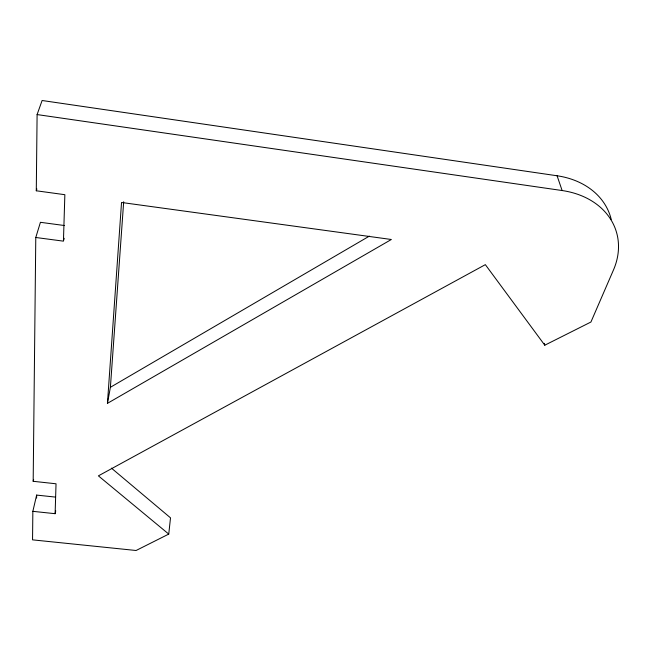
<?xml version="1.0" encoding="UTF-8"?>
<svg xmlns="http://www.w3.org/2000/svg" width="651" height="651" viewBox="0 0 651 651"><rect width="100%" height="100%" fill="white"/><g stroke="black" fill="none" stroke-linecap="round" stroke-linejoin="round"><path stroke-width="0.98" d="M55.587 497.112L36.643 495.085L32.851 511.336L32.55 539.85L136.083 550.494L168.747 534.089L170.513 517.846L111.427 468.134M32.851 511.336L55.123 513.688L56.035 483.783L33.177 481.301L35.781 237.485L40.427 222.308L64.555 225.547M35.781 237.485L63.44 241.155L64.856 194.698L36.285 190.784L37.099 114.568L42.112 100.506L557.085 175.77A81.619 64.246 -18.1 0 1 611.216 219.379M36.602 498.031L36.643 495.085M107.439 403.351L121.534 202.477L391.357 239.495L107.439 403.351L110.393 387.296L123.682 201.769M55.123 513.688L55.734 510.823M33.177 481.301L33.632 479.396M63.7 240.203L64.213 238.307M36.285 190.784L36.879 188.928M110.393 387.296L369.377 236.11M168.747 534.089L98.399 475.857L485.345 264.648L544.789 345.201L590.929 322.025L613.478 269.962A83.092 64.701 -17.6 0 0 562.122 190.54L557.085 175.77M37.099 114.568L562.122 190.54M544.293 343.346L544.789 345.201"/></g></svg>
